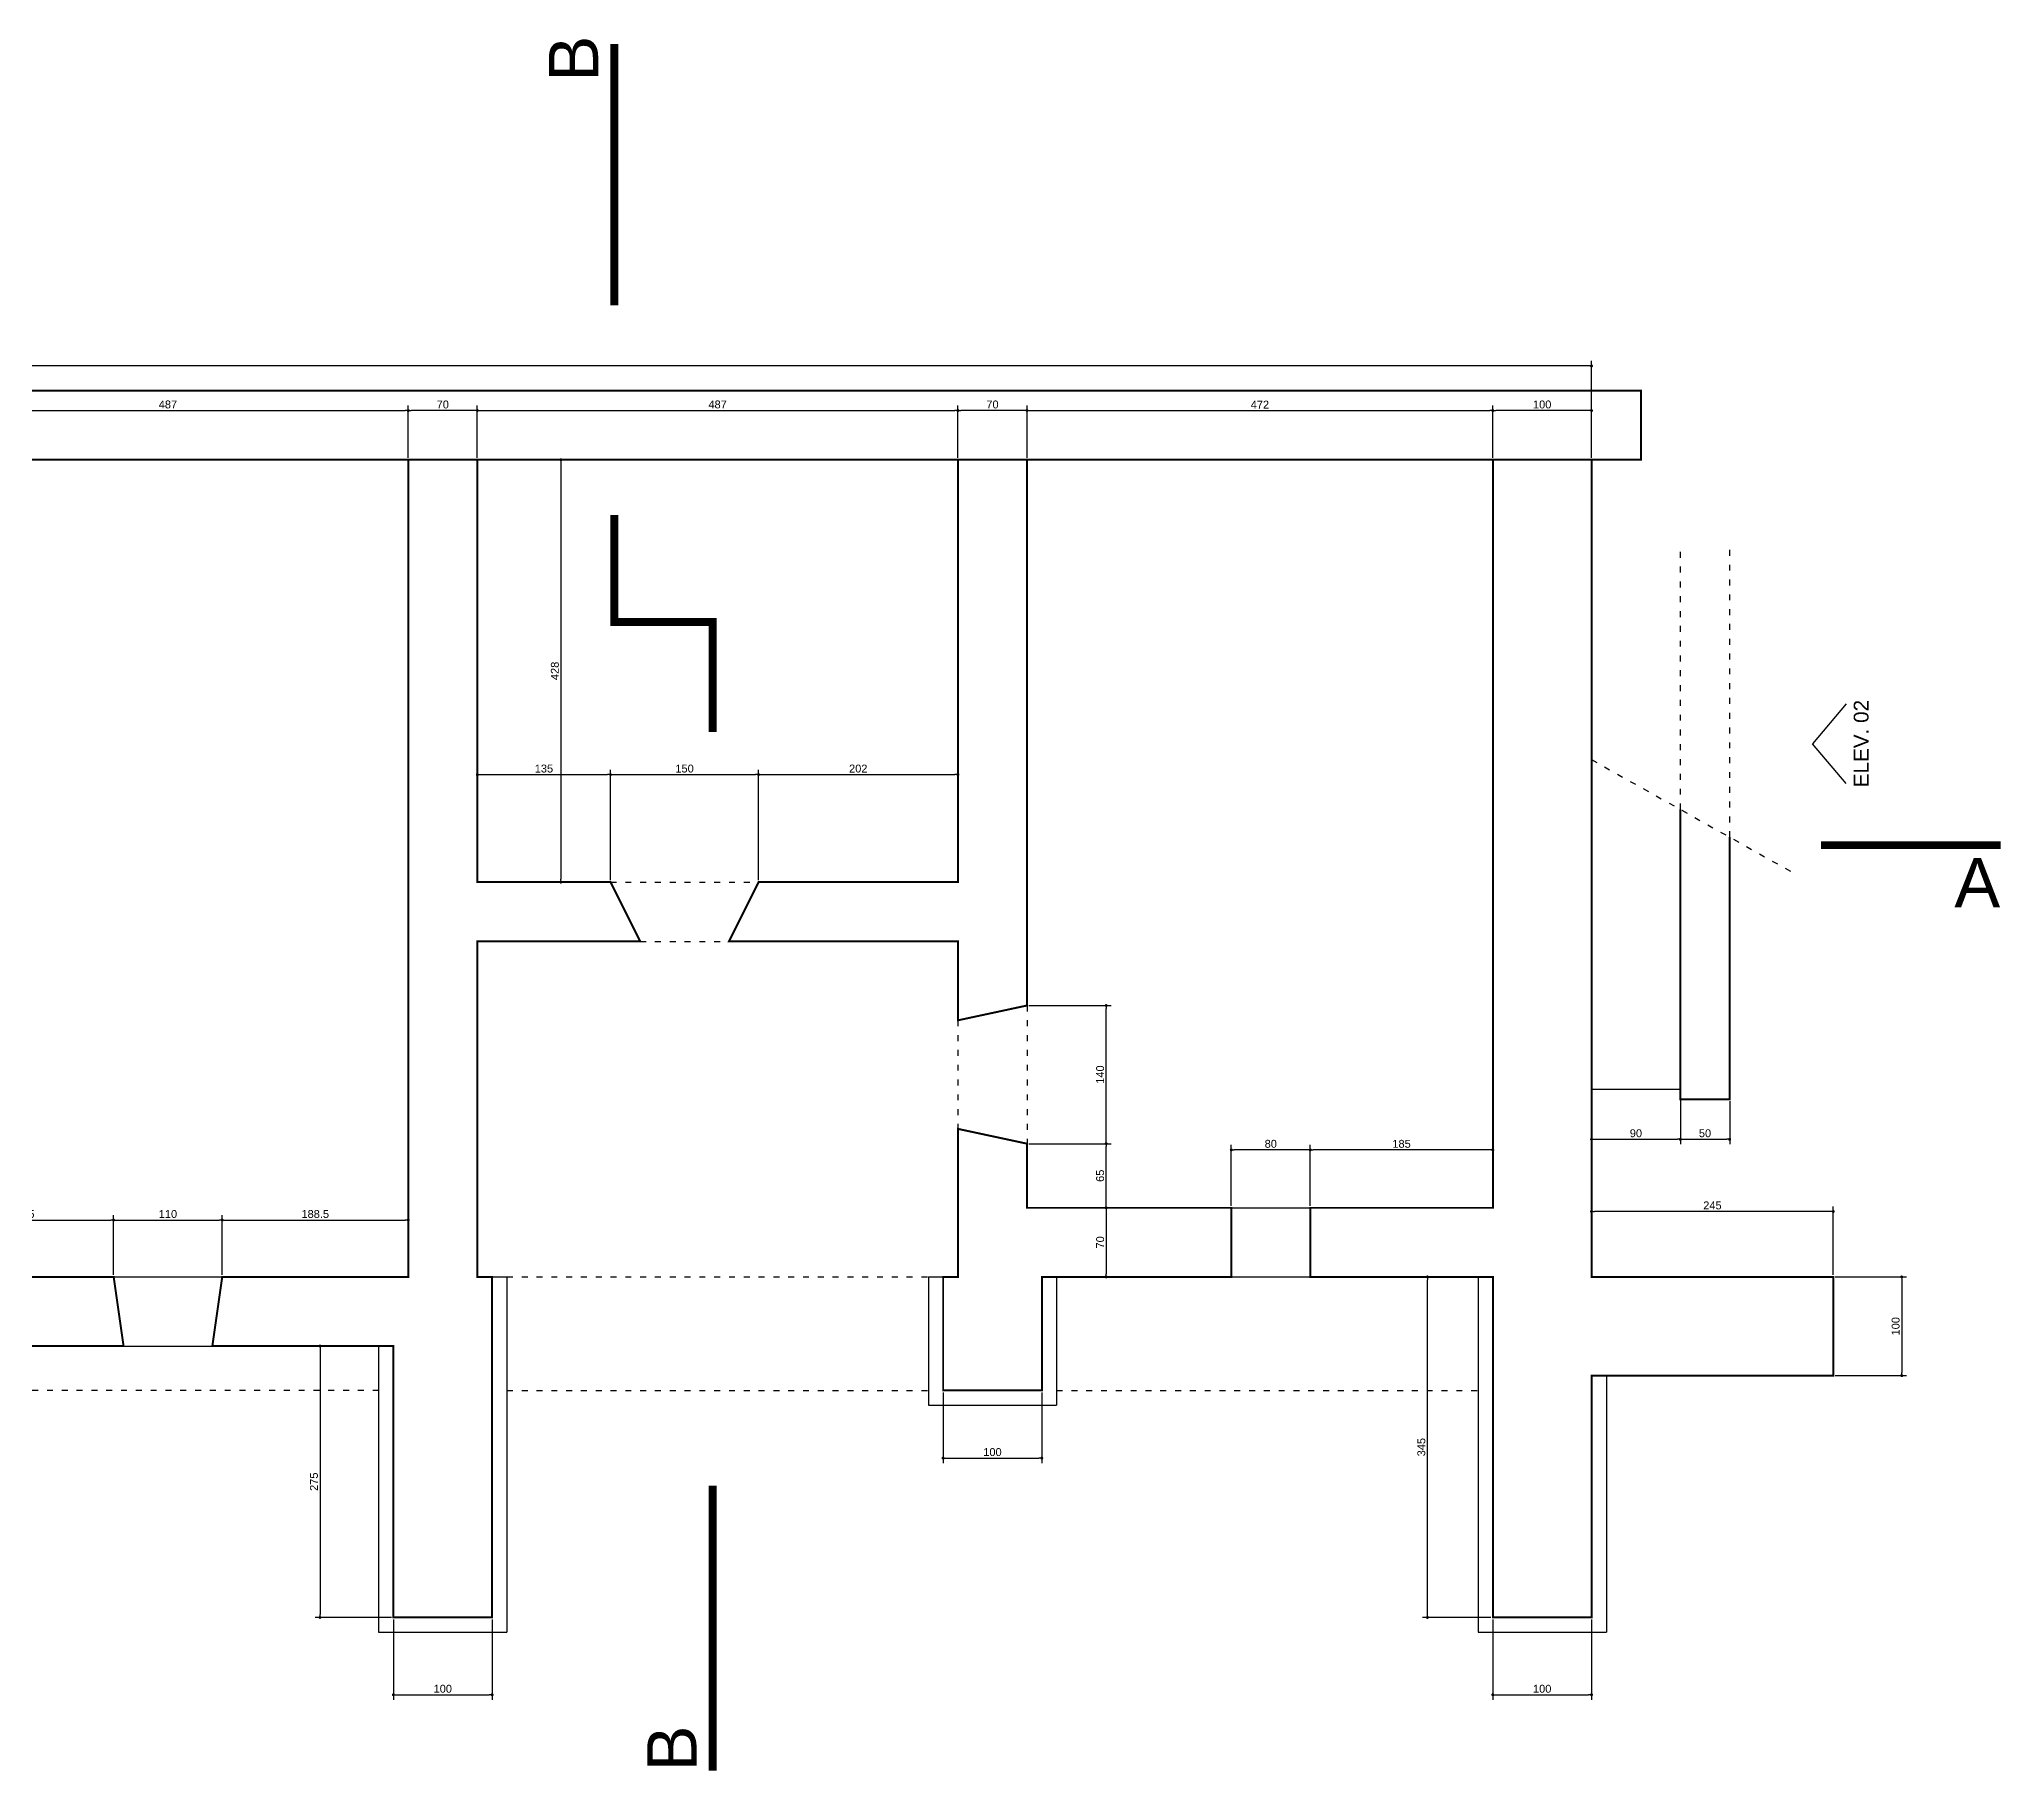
# Model space of a CAD drawing. Extents: x -6493 to 6606, y -1422 to 11651.
# Drawn here: x -693 to 1299, y -962 to 797 of the extents above; entities that cross this region are included whole.
import ezdxf

# ---------------------------------------------------------------- set-up
doc = ezdxf.new("R2010")
doc.units = 0
doc.header["$PDMODE"] = 35
doc.linetypes.add('ACAD_ISO03W100', pattern=[30, 12, -18])
doc.linetypes.add('CENTER2', pattern=[28.575, 19.05, -3.175, 3.175, -3.175])
doc.layers.get('0').update_dxf_attribs({"linetype": 'CONTINUOUS'})
doc.layers.get('DEFPOINTS').update_dxf_attribs({"linetype": 'CONTINUOUS'})
for name, color, linetype in [('COTA', 7, 'CONTINUOUS'), ('PAREDE', 7, 'CONTINUOUS'), ('PAREDE_FINA', 7, 'CONTINUOUS')]:
    doc.layers.add(name, color=color, linetype=linetype)
doc.styles.add('TEXTO', font='ARIAL.TTF')
doc.dimstyles.new('COTA', dxfattribs={"dimtxt": 8, "dimasz": 3, "dimexe": 5, "dimexo": 2, "dimgap": 2, "dimtad": 1, "dimdec": 1, "dimdsep": 46, "dimtxsty": 'TEXTO', "dimblk1": 'DOT', "dimblk2": 'DOT', "dimsah": 1, "dimcen": 0, "dimclrd": 256, "dimclre": 256, "dimclrt": 256, "dimadec": 0, "dimazin": 0, "dimtfac": 1, "dimtdec": 4, "dimtmove": 0, "dimatfit": 3, "dimldrblk": 'DOT', "dimfxl": 1, "dimtolj": 1, "dimtzin": 0, "dimarcsym": 0})

# ---------------------------------------------------------------- blocks, each defined once
blk = doc.blocks.new('_DOT')
at = {"color": 0, "linetype": 'ByBlock'}
blk.add_line((-0.5, 0), (-1, 0), dxfattribs=at)
at = {"color": 0, "linetype": 'ByBlock', "const_width": 0.5}
blk.add_lwpolyline([(-0.25, 0, 1), (0.25, 0, 1)], format="xyb", close=True, dxfattribs=at)
blk = doc.blocks.new('*D36')
at = {"layer": 'COTA', "lineweight": -2}
for p, q in [((-806, 372.6), (-806, 425.4)), ((-803, 420.4), (-322, 420.4)), ((-319, 372.6), (-319, 425.4))]:
    blk.add_line(p, q, dxfattribs=at)
at = {"layer": 'DEFPOINTS', "color": 0}
for p in [(-319, 420.4), (-806, 370.6), (-319, 370.6)]:
    blk.add_point(p, dxfattribs=at)
at = {"layer": 'COTA', "lineweight": -2, "xscale": 3, "yscale": 3, "zscale": 3, "rotation": 180}
blk.add_blockref('_DOT', (-806, 420.4), dxfattribs=at)
at = {"layer": 'COTA', "lineweight": -2, "xscale": 3, "yscale": 3, "zscale": 3}
blk.add_blockref('_DOT', (-319, 420.4), dxfattribs=at)
at = {"layer": 'COTA', "insert": (-562.5, 426.5), "char_height": 8, "attachment_point": 5, "style": 'TEXTO'}
blk.add_mtext('\\A1;487', dxfattribs=at)
blk = doc.blocks.new('*D35')
at = {"layer": 'COTA', "lineweight": -2}
for p, q in [((-319, 372.6), (-319, 425.4)), ((-252, 420.4), (-316, 420.4)), ((-249, 372.6), (-249, 425.4))]:
    blk.add_line(p, q, dxfattribs=at)
at = {"layer": 'DEFPOINTS', "color": 0}
for p in [(-319, 420.4), (-319, 370.6), (-249, 370.6)]:
    blk.add_point(p, dxfattribs=at)
at = {"layer": 'COTA', "lineweight": -2, "xscale": 3, "yscale": 3, "zscale": 3, "rotation": 180}
blk.add_blockref('_DOT', (-319, 420.4), dxfattribs=at)
at = {"layer": 'COTA', "lineweight": -2, "xscale": 3, "yscale": 3, "zscale": 3}
blk.add_blockref('_DOT', (-249, 420.4), dxfattribs=at)
at = {"layer": 'COTA', "insert": (-284, 426.5), "char_height": 8, "attachment_point": 5, "style": 'TEXTO'}
blk.add_mtext('\\A1;70', dxfattribs=at)
blk = doc.blocks.new('*D38')
at = {"layer": 'COTA', "lineweight": -2}
for p, q in [((238, 372.6), (238, 425.4)), ((305, 420.4), (241, 420.4)), ((308, 372.6), (308, 425.4))]:
    blk.add_line(p, q, dxfattribs=at)
at = {"layer": 'DEFPOINTS', "color": 0}
for p in [(238, 420.4), (238, 370.6), (308, 370.6)]:
    blk.add_point(p, dxfattribs=at)
at = {"layer": 'COTA', "lineweight": -2, "xscale": 3, "yscale": 3, "zscale": 3, "rotation": 180}
blk.add_blockref('_DOT', (238, 420.4), dxfattribs=at)
at = {"layer": 'COTA', "lineweight": -2, "xscale": 3, "yscale": 3, "zscale": 3}
blk.add_blockref('_DOT', (308, 420.4), dxfattribs=at)
at = {"layer": 'COTA', "insert": (273, 426.5), "char_height": 8, "attachment_point": 5, "style": 'TEXTO'}
blk.add_mtext('\\A1;70', dxfattribs=at)
blk = doc.blocks.new('*D37')
at = {"layer": 'COTA', "lineweight": -2}
for p, q in [((-249, 372.6), (-249, 425.4)), ((-246, 420.4), (235, 420.4)), ((238, 372.6), (238, 425.4))]:
    blk.add_line(p, q, dxfattribs=at)
at = {"layer": 'DEFPOINTS', "color": 0}
for p in [(238, 420.4), (-249, 370.6), (238, 370.6)]:
    blk.add_point(p, dxfattribs=at)
at = {"layer": 'COTA', "lineweight": -2, "xscale": 3, "yscale": 3, "zscale": 3, "rotation": 180}
blk.add_blockref('_DOT', (-249, 420.4), dxfattribs=at)
at = {"layer": 'COTA', "lineweight": -2, "xscale": 3, "yscale": 3, "zscale": 3}
blk.add_blockref('_DOT', (238, 420.4), dxfattribs=at)
at = {"layer": 'COTA', "insert": (-5.5, 426.5), "char_height": 8, "attachment_point": 5, "style": 'TEXTO'}
blk.add_mtext('\\A1;487', dxfattribs=at)
blk = doc.blocks.new('*D44')
at = {"layer": 'COTA', "lineweight": -2}
for p, q in [((-507.5, -455.4), (-507.5, -394.8)), ((-319, -455.4), (-319, -394.8)), ((-504.5, -399.8), (-322, -399.8))]:
    blk.add_line(p, q, dxfattribs=at)
at = {"layer": 'DEFPOINTS', "color": 0}
for p in [(-319, -399.8), (-507.5, -457.4), (-319, -457.4)]:
    blk.add_point(p, dxfattribs=at)
at = {"layer": 'COTA', "lineweight": -2, "xscale": 3, "yscale": 3, "zscale": 3, "rotation": 180}
blk.add_blockref('_DOT', (-507.5, -399.8), dxfattribs=at)
at = {"layer": 'COTA', "lineweight": -2, "xscale": 3, "yscale": 3, "zscale": 3}
blk.add_blockref('_DOT', (-319, -399.8), dxfattribs=at)
at = {"layer": 'COTA', "insert": (-413.2, -393.7), "char_height": 8, "attachment_point": 5, "style": 'TEXTO'}
blk.add_mtext('\\A1;188.5', dxfattribs=at)
blk = doc.blocks.new('*D43')
at = {"layer": 'COTA', "lineweight": -2}
for p, q in [((-617.5, -455.4), (-617.5, -394.8)), ((-507.5, -455.4), (-507.5, -394.8)), ((-614.5, -399.8), (-510.5, -399.8))]:
    blk.add_line(p, q, dxfattribs=at)
at = {"layer": 'DEFPOINTS', "color": 0}
for p in [(-507.5, -399.8), (-617.5, -457.4), (-507.5, -457.4)]:
    blk.add_point(p, dxfattribs=at)
at = {"layer": 'COTA', "lineweight": -2, "xscale": 3, "yscale": 3, "zscale": 3, "rotation": 180}
blk.add_blockref('_DOT', (-617.5, -399.8), dxfattribs=at)
at = {"layer": 'COTA', "lineweight": -2, "xscale": 3, "yscale": 3, "zscale": 3}
blk.add_blockref('_DOT', (-507.5, -399.8), dxfattribs=at)
at = {"layer": 'COTA', "insert": (-562.5, -393.7), "char_height": 8, "attachment_point": 5, "style": 'TEXTO'}
blk.add_mtext('\\A1;110', dxfattribs=at)
blk = doc.blocks.new('*D42')
at = {"layer": 'COTA', "lineweight": -2}
for p, q in [((-806, -455.4), (-806, -394.8)), ((-617.5, -455.4), (-617.5, -394.8)), ((-803, -399.8), (-620.5, -399.8))]:
    blk.add_line(p, q, dxfattribs=at)
at = {"layer": 'DEFPOINTS', "color": 0}
for p in [(-617.5, -399.8), (-806, -457.4), (-617.5, -457.4)]:
    blk.add_point(p, dxfattribs=at)
at = {"layer": 'COTA', "lineweight": -2, "xscale": 3, "yscale": 3, "zscale": 3, "rotation": 180}
blk.add_blockref('_DOT', (-806, -399.8), dxfattribs=at)
at = {"layer": 'COTA', "lineweight": -2, "xscale": 3, "yscale": 3, "zscale": 3}
blk.add_blockref('_DOT', (-617.5, -399.8), dxfattribs=at)
at = {"layer": 'COTA', "insert": (-711.7, -393.7), "char_height": 8, "attachment_point": 5, "style": 'TEXTO'}
blk.add_mtext('\\A1;188.5', dxfattribs=at)
blk = doc.blocks.new('*D45')
at = {"layer": 'COTA', "lineweight": -2}
for p, q in [((-336, -527.4), (-413.4, -527.4)), ((-408.4, -530.4), (-408.4, -799.4)), ((-336, -802.4), (-413.4, -802.4))]:
    blk.add_line(p, q, dxfattribs=at)
at = {"layer": 'DEFPOINTS', "color": 0}
for p in [(-334, -527.4), (-408.4, -802.4), (-334, -802.4)]:
    blk.add_point(p, dxfattribs=at)
at = {"layer": 'COTA', "lineweight": -2, "xscale": 3, "yscale": 3, "zscale": 3}
for p, rotation in [((-408.4, -527.4), 90), ((-408.4, -802.4), 270)]:
    blk.add_blockref('_DOT', p, dxfattribs=dict(at, rotation=rotation))
at = {"layer": 'COTA', "insert": (-414.5, -664.9), "char_height": 8, "attachment_point": 5, "rotation": 90, "style": 'TEXTO'}
blk.add_mtext('\\A1;275', dxfattribs=at)
blk = doc.blocks.new('*D48')
at = {"layer": 'COTA', "lineweight": -2}
for p, q in [((308, 372.6), (308, 425.4)), ((311, 420.4), (777, 420.4)), ((780, 372.6), (780, 425.4))]:
    blk.add_line(p, q, dxfattribs=at)
at = {"layer": 'DEFPOINTS', "color": 0}
for p in [(780, 420.4), (308, 370.6), (780, 370.6)]:
    blk.add_point(p, dxfattribs=at)
at = {"layer": 'COTA', "lineweight": -2, "xscale": 3, "yscale": 3, "zscale": 3, "rotation": 180}
blk.add_blockref('_DOT', (308, 420.4), dxfattribs=at)
at = {"layer": 'COTA', "lineweight": -2, "xscale": 3, "yscale": 3, "zscale": 3}
blk.add_blockref('_DOT', (780, 420.4), dxfattribs=at)
at = {"layer": 'COTA', "insert": (544, 426.4), "char_height": 8, "attachment_point": 5, "style": 'TEXTO'}
blk.add_mtext('\\A1;472', dxfattribs=at)
blk = doc.blocks.new('*D47')
at = {"layer": 'COTA', "lineweight": -2}
for p, q in [((780, 372.6), (780, 425.4)), ((877, 420.4), (783, 420.4)), ((880, 372.6), (880, 425.4))]:
    blk.add_line(p, q, dxfattribs=at)
at = {"layer": 'DEFPOINTS', "color": 0}
for p in [(780, 420.4), (780, 370.6), (880, 370.6)]:
    blk.add_point(p, dxfattribs=at)
at = {"layer": 'COTA', "lineweight": -2, "xscale": 3, "yscale": 3, "zscale": 3, "rotation": 180}
blk.add_blockref('_DOT', (780, 420.4), dxfattribs=at)
at = {"layer": 'COTA', "lineweight": -2, "xscale": 3, "yscale": 3, "zscale": 3}
blk.add_blockref('_DOT', (880, 420.4), dxfattribs=at)
at = {"layer": 'COTA', "insert": (830, 426.5), "char_height": 8, "attachment_point": 5, "style": 'TEXTO'}
blk.add_mtext('\\A1;100', dxfattribs=at)
blk = doc.blocks.new('*D49')
at = {"layer": 'COTA', "lineweight": -2}
for p, q in [((-247, 370.6), (-159.3, 370.6)), ((-164.3, 367.6), (-164.3, -54.4)), ((-247, -57.4), (-159.3, -57.4))]:
    blk.add_line(p, q, dxfattribs=at)
at = {"layer": 'DEFPOINTS', "color": 0}
for p in [(-249, 370.6), (-249, -57.4), (-164.3, -57.4)]:
    blk.add_point(p, dxfattribs=at)
at = {"layer": 'COTA', "lineweight": -2, "xscale": 3, "yscale": 3, "zscale": 3}
for p, rotation in [((-164.3, 370.6), 90), ((-164.3, -57.4), 270)]:
    blk.add_blockref('_DOT', p, dxfattribs=dict(at, rotation=rotation))
at = {"layer": 'COTA', "insert": (-170.4, 156.6), "char_height": 8, "attachment_point": 5, "rotation": 90, "style": 'TEXTO'}
blk.add_mtext('\\A1;428', dxfattribs=at)
blk = doc.blocks.new('*D50')
at = {"layer": 'COTA', "lineweight": -2}
for p, q in [((-249, -55.4), (-249, 56.5)), ((-246, 51.5), (-117, 51.5)), ((-114, -55.4), (-114, 56.5))]:
    blk.add_line(p, q, dxfattribs=at)
at = {"layer": 'DEFPOINTS', "color": 0}
for p in [(-114, 51.5), (-249, -57.4), (-114, -57.4)]:
    blk.add_point(p, dxfattribs=at)
at = {"layer": 'COTA', "lineweight": -2, "xscale": 3, "yscale": 3, "zscale": 3, "rotation": 180}
blk.add_blockref('_DOT', (-249, 51.5), dxfattribs=at)
at = {"layer": 'COTA', "lineweight": -2, "xscale": 3, "yscale": 3, "zscale": 3}
blk.add_blockref('_DOT', (-114, 51.5), dxfattribs=at)
at = {"layer": 'COTA', "insert": (-181.5, 57.6), "char_height": 8, "attachment_point": 5, "style": 'TEXTO'}
blk.add_mtext('\\A1;135', dxfattribs=at)
blk = doc.blocks.new('*D51')
at = {"layer": 'COTA', "lineweight": -2}
for p, q in [((-114, -55.4), (-114, 56.5)), ((-111, 51.5), (33, 51.5)), ((36, -55.4), (36, 56.5))]:
    blk.add_line(p, q, dxfattribs=at)
at = {"layer": 'DEFPOINTS', "color": 0}
for p in [(36, 51.5), (-114, -57.4), (36, -57.4)]:
    blk.add_point(p, dxfattribs=at)
at = {"layer": 'COTA', "lineweight": -2, "xscale": 3, "yscale": 3, "zscale": 3, "rotation": 180}
blk.add_blockref('_DOT', (-114, 51.5), dxfattribs=at)
at = {"layer": 'COTA', "lineweight": -2, "xscale": 3, "yscale": 3, "zscale": 3}
blk.add_blockref('_DOT', (36, 51.5), dxfattribs=at)
at = {"layer": 'COTA', "insert": (-39, 57.6), "char_height": 8, "attachment_point": 5, "style": 'TEXTO'}
blk.add_mtext('\\A1;150', dxfattribs=at)
blk = doc.blocks.new('*D52')
at = {"layer": 'COTA', "lineweight": -2}
for p, q in [((36, -55.4), (36, 56.5)), ((39, 51.5), (235, 51.5)), ((238, -55.4), (238, 56.5))]:
    blk.add_line(p, q, dxfattribs=at)
at = {"layer": 'DEFPOINTS', "color": 0}
for p in [(238, 51.5), (36, -57.4), (238, -57.4)]:
    blk.add_point(p, dxfattribs=at)
at = {"layer": 'COTA', "lineweight": -2, "xscale": 3, "yscale": 3, "zscale": 3, "rotation": 180}
blk.add_blockref('_DOT', (36, 51.5), dxfattribs=at)
at = {"layer": 'COTA', "lineweight": -2, "xscale": 3, "yscale": 3, "zscale": 3}
blk.add_blockref('_DOT', (238, 51.5), dxfattribs=at)
at = {"layer": 'COTA', "insert": (137, 57.6), "char_height": 8, "attachment_point": 5, "style": 'TEXTO'}
blk.add_mtext('\\A1;202', dxfattribs=at)
blk = doc.blocks.new('*D53')
at = {"layer": 'COTA', "lineweight": -2}
for p, q in [((310, -322.4), (393.2, -322.4)), ((388.2, -384.4), (388.2, -325.4)), ((310, -387.4), (393.2, -387.4))]:
    blk.add_line(p, q, dxfattribs=at)
at = {"layer": 'DEFPOINTS', "color": 0}
for p in [(308, -322.4), (388.2, -322.4), (308, -387.4)]:
    blk.add_point(p, dxfattribs=at)
at = {"layer": 'COTA', "lineweight": -2, "xscale": 3, "yscale": 3, "zscale": 3}
for p, rotation in [((388.2, -322.4), 90), ((388.2, -387.4), 270)]:
    blk.add_blockref('_DOT', p, dxfattribs=dict(at, rotation=rotation))
at = {"layer": 'COTA', "insert": (382.1, -354.9), "char_height": 8, "attachment_point": 5, "rotation": 90, "style": 'TEXTO'}
blk.add_mtext('\\A1;65', dxfattribs=at)
blk = doc.blocks.new('*D54')
at = {"layer": 'COTA', "lineweight": -2}
for p, q in [((310, -182.4), (393.2, -182.4)), ((388.2, -319.4), (388.2, -185.4)), ((310, -322.4), (393.2, -322.4))]:
    blk.add_line(p, q, dxfattribs=at)
at = {"layer": 'DEFPOINTS', "color": 0}
for p in [(308, -182.4), (388.2, -182.4), (308, -322.4)]:
    blk.add_point(p, dxfattribs=at)
at = {"layer": 'COTA', "lineweight": -2, "xscale": 3, "yscale": 3, "zscale": 3}
for p, rotation in [((388.2, -182.4), 90), ((388.2, -322.4), 270)]:
    blk.add_blockref('_DOT', p, dxfattribs=dict(at, rotation=rotation))
at = {"layer": 'COTA', "insert": (382.1, -252.4), "char_height": 8, "attachment_point": 5, "rotation": 90, "style": 'TEXTO'}
blk.add_mtext('\\A1;140', dxfattribs=at)
blk = doc.blocks.new('*D55')
at = {"layer": 'COTA', "lineweight": -2}
for p, q in [((310, -387.4), (393.2, -387.4)), ((388.2, -390.4), (388.2, -454.4)), ((325, -457.4), (393.2, -457.4))]:
    blk.add_line(p, q, dxfattribs=at)
at = {"layer": 'DEFPOINTS', "color": 0}
for p in [(308, -387.4), (323, -457.4), (388.2, -457.4)]:
    blk.add_point(p, dxfattribs=at)
at = {"layer": 'COTA', "lineweight": -2, "xscale": 3, "yscale": 3, "zscale": 3}
for p, rotation in [((388.2, -387.4), 90), ((388.2, -457.4), 270)]:
    blk.add_blockref('_DOT', p, dxfattribs=dict(at, rotation=rotation))
at = {"layer": 'COTA', "insert": (382.1, -422.4), "char_height": 8, "attachment_point": 5, "rotation": 90, "style": 'TEXTO'}
blk.add_mtext('\\A1;70', dxfattribs=at)
blk = doc.blocks.new('*D56')
at = {"layer": 'COTA', "lineweight": -2}
for p, q in [((778, -457.4), (708.7, -457.4)), ((713.7, -799.4), (713.7, -460.4)), ((778, -802.4), (708.7, -802.4))]:
    blk.add_line(p, q, dxfattribs=at)
at = {"layer": 'DEFPOINTS', "color": 0}
for p in [(713.7, -457.4), (780, -457.4), (780, -802.4)]:
    blk.add_point(p, dxfattribs=at)
at = {"layer": 'COTA', "lineweight": -2, "xscale": 3, "yscale": 3, "zscale": 3}
for p, rotation in [((713.7, -457.4), 90), ((713.7, -802.4), 270)]:
    blk.add_blockref('_DOT', p, dxfattribs=dict(at, rotation=rotation))
at = {"layer": 'COTA', "insert": (707.6, -629.9), "char_height": 8, "attachment_point": 5, "rotation": 90, "style": 'TEXTO'}
blk.add_mtext('\\A1;345', dxfattribs=at)
blk = doc.blocks.new('*D57')
at = {"layer": 'COTA', "lineweight": -2}
for p, q in [((880, -455.4), (880, -386.1)), ((1122, -391.1), (883, -391.1)), ((1125, -455.4), (1125, -386.1))]:
    blk.add_line(p, q, dxfattribs=at)
at = {"layer": 'DEFPOINTS', "color": 0}
for p in [(880, -391.1), (880, -457.4), (1125, -457.4)]:
    blk.add_point(p, dxfattribs=at)
at = {"layer": 'COTA', "lineweight": -2, "xscale": 3, "yscale": 3, "zscale": 3, "rotation": 180}
blk.add_blockref('_DOT', (880, -391.1), dxfattribs=at)
at = {"layer": 'COTA', "lineweight": -2, "xscale": 3, "yscale": 3, "zscale": 3}
blk.add_blockref('_DOT', (1125, -391.1), dxfattribs=at)
at = {"layer": 'COTA', "insert": (1002.5, -385), "char_height": 8, "attachment_point": 5, "style": 'TEXTO'}
blk.add_mtext('\\A1;245', dxfattribs=at)
blk = doc.blocks.new('*D58')
at = {"layer": 'COTA', "lineweight": -2}
for p, q in [((1127, -457.4), (1199.3, -457.4)), ((1194.3, -460.4), (1194.3, -554.4)), ((1127, -557.4), (1199.3, -557.4))]:
    blk.add_line(p, q, dxfattribs=at)
at = {"layer": 'DEFPOINTS', "color": 0}
for p in [(1125, -457.4), (1125, -557.4), (1194.3, -557.4)]:
    blk.add_point(p, dxfattribs=at)
at = {"layer": 'COTA', "lineweight": -2, "xscale": 3, "yscale": 3, "zscale": 3}
for p, rotation in [((1194.3, -457.4), 90), ((1194.3, -557.4), 270)]:
    blk.add_blockref('_DOT', p, dxfattribs=dict(at, rotation=rotation))
at = {"layer": 'COTA', "insert": (1188.2, -507.4), "char_height": 8, "attachment_point": 5, "rotation": 90, "style": 'TEXTO'}
blk.add_mtext('\\A1;100', dxfattribs=at)
blk = doc.blocks.new('*D59')
at = {"layer": 'COTA', "lineweight": -2}
for p, q in [((595, -385.4), (595, -323.7)), ((777, -328.7), (598, -328.7)), ((780, -385.4), (780, -323.7))]:
    blk.add_line(p, q, dxfattribs=at)
at = {"layer": 'DEFPOINTS', "color": 0}
for p in [(595, -328.7), (595, -387.4), (780, -387.4)]:
    blk.add_point(p, dxfattribs=at)
at = {"layer": 'COTA', "lineweight": -2, "xscale": 3, "yscale": 3, "zscale": 3, "rotation": 180}
blk.add_blockref('_DOT', (595, -328.7), dxfattribs=at)
at = {"layer": 'COTA', "lineweight": -2, "xscale": 3, "yscale": 3, "zscale": 3}
blk.add_blockref('_DOT', (780, -328.7), dxfattribs=at)
at = {"layer": 'COTA', "insert": (687.5, -322.6), "char_height": 8, "attachment_point": 5, "style": 'TEXTO'}
blk.add_mtext('\\A1;185', dxfattribs=at)
blk = doc.blocks.new('*D60')
at = {"layer": 'COTA', "lineweight": -2}
for p, q in [((515, -385.4), (515, -323.7)), ((592, -328.7), (518, -328.7)), ((595, -385.4), (595, -323.7))]:
    blk.add_line(p, q, dxfattribs=at)
at = {"layer": 'DEFPOINTS', "color": 0}
for p in [(515, -328.7), (515, -387.4), (595, -387.4)]:
    blk.add_point(p, dxfattribs=at)
at = {"layer": 'COTA', "lineweight": -2, "xscale": 3, "yscale": 3, "zscale": 3, "rotation": 180}
blk.add_blockref('_DOT', (515, -328.7), dxfattribs=at)
at = {"layer": 'COTA', "lineweight": -2, "xscale": 3, "yscale": 3, "zscale": 3}
blk.add_blockref('_DOT', (595, -328.7), dxfattribs=at)
at = {"layer": 'COTA', "insert": (555, -322.6), "char_height": 8, "attachment_point": 5, "style": 'TEXTO'}
blk.add_mtext('\\A1;80', dxfattribs=at)
blk = doc.blocks.new('*D61')
at = {"layer": 'COTA', "lineweight": -2}
for p, q in [((-5904, 372.6), (-5904, 470.6)), ((877, 465.6), (-5901, 465.6)), ((880, 372.6), (880, 470.6))]:
    blk.add_line(p, q, dxfattribs=at)
at = {"layer": 'DEFPOINTS', "color": 0}
for p in [(-5904, 465.6), (-5904, 370.6), (880, 370.6)]:
    blk.add_point(p, dxfattribs=at)
at = {"layer": 'COTA', "lineweight": -2, "xscale": 3, "yscale": 3, "zscale": 3, "rotation": 180}
blk.add_blockref('_DOT', (-5904, 465.6), dxfattribs=at)
at = {"layer": 'COTA', "lineweight": -2, "xscale": 3, "yscale": 3, "zscale": 3}
blk.add_blockref('_DOT', (880, 465.6), dxfattribs=at)
at = {"layer": 'COTA', "insert": (-2512, 471.7), "char_height": 8, "attachment_point": 5, "style": 'TEXTO'}
blk.add_mtext('\\A1;6784', dxfattribs=at)
blk = doc.blocks.new('*D62')
at = {"layer": 'COTA', "lineweight": -2}
for p, q in [((880, -269.4), (880, -323)), ((970, -269.4), (970, -323)), ((883, -318), (967, -318))]:
    blk.add_line(p, q, dxfattribs=at)
at = {"layer": 'DEFPOINTS', "color": 0}
for p in [(880, -267.4), (970, -267.4), (970, -318)]:
    blk.add_point(p, dxfattribs=at)
at = {"layer": 'COTA', "lineweight": -2, "xscale": 3, "yscale": 3, "zscale": 3, "rotation": 180}
blk.add_blockref('_DOT', (880, -318), dxfattribs=at)
at = {"layer": 'COTA', "lineweight": -2, "xscale": 3, "yscale": 3, "zscale": 3}
blk.add_blockref('_DOT', (970, -318), dxfattribs=at)
at = {"layer": 'COTA', "insert": (925, -311.9), "char_height": 8, "attachment_point": 5, "style": 'TEXTO'}
blk.add_mtext('\\A1;90', dxfattribs=at)
blk = doc.blocks.new('*D63')
at = {"layer": 'COTA', "lineweight": -2}
for p, q in [((970, -279.4), (970, -323)), ((1020, -279.4), (1020, -323)), ((973, -318), (1017, -318))]:
    blk.add_line(p, q, dxfattribs=at)
at = {"layer": 'DEFPOINTS', "color": 0}
for p in [(970, -277.4), (1020, -277.4), (1020, -318)]:
    blk.add_point(p, dxfattribs=at)
at = {"layer": 'COTA', "lineweight": -2, "xscale": 3, "yscale": 3, "zscale": 3, "rotation": 180}
blk.add_blockref('_DOT', (970, -318), dxfattribs=at)
at = {"layer": 'COTA', "lineweight": -2, "xscale": 3, "yscale": 3, "zscale": 3}
blk.add_blockref('_DOT', (1020, -318), dxfattribs=at)
at = {"layer": 'COTA', "insert": (995, -311.9), "char_height": 8, "attachment_point": 5, "style": 'TEXTO'}
blk.add_mtext('\\A1;50', dxfattribs=at)
blk = doc.blocks.new('*D342')
at = {"layer": 'COTA', "lineweight": -2}
for p, q in [((-334, -804.4), (-334, -885.8)), ((-234, -804.4), (-234, -885.8)), ((-331, -880.8), (-237, -880.8))]:
    blk.add_line(p, q, dxfattribs=at)
at = {"layer": 'DEFPOINTS', "color": 0}
for p in [(-334, -802.4), (-234, -802.4), (-234, -880.8)]:
    blk.add_point(p, dxfattribs=at)
at = {"layer": 'COTA', "lineweight": -2, "xscale": 3, "yscale": 3, "zscale": 3, "rotation": 180}
blk.add_blockref('_DOT', (-334, -880.8), dxfattribs=at)
at = {"layer": 'COTA', "lineweight": -2, "xscale": 3, "yscale": 3, "zscale": 3}
blk.add_blockref('_DOT', (-234, -880.8), dxfattribs=at)
at = {"layer": 'COTA', "insert": (-284, -874.7), "char_height": 8, "attachment_point": 5, "style": 'TEXTO'}
blk.add_mtext('\\A1;100', dxfattribs=at)
blk = doc.blocks.new('*D343')
at = {"layer": 'COTA', "lineweight": -2}
for p, q in [((780, -804.4), (780, -885.8)), ((880, -804.4), (880, -885.8)), ((783, -880.8), (877, -880.8))]:
    blk.add_line(p, q, dxfattribs=at)
at = {"layer": 'DEFPOINTS', "color": 0}
for p in [(780, -802.4), (880, -802.4), (880, -880.8)]:
    blk.add_point(p, dxfattribs=at)
at = {"layer": 'COTA', "lineweight": -2, "xscale": 3, "yscale": 3, "zscale": 3, "rotation": 180}
blk.add_blockref('_DOT', (780, -880.8), dxfattribs=at)
at = {"layer": 'COTA', "lineweight": -2, "xscale": 3, "yscale": 3, "zscale": 3}
blk.add_blockref('_DOT', (880, -880.8), dxfattribs=at)
at = {"layer": 'COTA', "insert": (830, -874.7), "char_height": 8, "attachment_point": 5, "style": 'TEXTO'}
blk.add_mtext('\\A1;100', dxfattribs=at)
blk = doc.blocks.new('*D344')
at = {"layer": 'COTA', "lineweight": -2}
for p, q in [((223, -574.4), (223, -646)), ((323, -574.4), (323, -646)), ((226, -641), (320, -641))]:
    blk.add_line(p, q, dxfattribs=at)
at = {"layer": 'DEFPOINTS', "color": 0}
for p in [(223, -572.4), (323, -572.4), (323, -641)]:
    blk.add_point(p, dxfattribs=at)
at = {"layer": 'COTA', "lineweight": -2, "xscale": 3, "yscale": 3, "zscale": 3, "rotation": 180}
blk.add_blockref('_DOT', (223, -641), dxfattribs=at)
at = {"layer": 'COTA', "lineweight": -2, "xscale": 3, "yscale": 3, "zscale": 3}
blk.add_blockref('_DOT', (323, -641), dxfattribs=at)
at = {"layer": 'COTA', "insert": (273, -634.9), "char_height": 8, "attachment_point": 5, "style": 'TEXTO'}
blk.add_mtext('\\A1;100', dxfattribs=at)

msp = doc.modelspace()

# ---------------------------------------------------------------- linework, layer by layer
at = {"layer": 'PAREDE', "const_width": 2}
for points in [[(-5953.97, 370.58), (930.03, 370.58), (930.03, 440.58), (-5953.97, 440.58)], [(238.03, -307.42), (308.03, -322.42), (308.03, -387.42), (515.03, -387.42), (515.03, -457.42), (323.03, -457.42), (323.03, -572.42), (223.03, -572.42), (223.03, -457.42), (238.03, -457.42)], [(-1074.47, -527.42), (-1064.47, -457.42), (-617.47, -457.42), (-607.47, -527.42), (-790.97, -527.42), (-790.97, -572.42), (-890.97, -572.42), (-890.97, -527.42)]]:
    msp.add_lwpolyline(points, close=True, dxfattribs=at)
for points in [[(-248.97, 370.58), (-248.97, -57.42), (-113.97, -57.42), (-83.97, -117.42), (-248.97, -117.42), (-248.97, -457.42), (-233.97, -457.42), (-233.97, -802.42), (-333.97, -802.42), (-333.97, -527.42), (-517.47, -527.42), (-507.47, -457.42), (-318.97, -457.42), (-318.97, 370.58)], [(308.03, 370.58), (308.03, -182.42), (238.03, -197.42), (238.03, -117.42), (6.03, -117.42), (36.03, -57.42), (238.03, -57.42), (238.03, 370.58)], [(880.03, 370.58), (880.03, -457.42), (1125.03, -457.42), (1125.03, -557.42), (880.03, -557.42), (880.03, -802.42), (780.03, -802.42), (780.03, -457.42), (595.03, -457.42), (595.03, -387.42), (780.03, -387.42), (780.03, 370.58)], [(1020.03, -11.84), (1020.03, -277.42), (970.03, -277.42), (970.03, 16.21)]]:
    msp.add_lwpolyline(points, dxfattribs=at)
at = {"layer": 'PAREDE_FINA', "linetype": 'CENTER2', "ltscale": 3, "const_width": 8}
for points in [[(-110.16, 526.85), (-110.16, 791.85)], [(1112.65, -19.92), (1294.66, -19.92)], [(-10.5, -957.73), (-10.5, -668.96)]]:
    msp.add_lwpolyline(points, dxfattribs=at)
at = {"layer": 'PAREDE_FINA', "linetype": 'CENTER2', "ltscale": 3}
msp.add_lwpolyline([(-10.5, 94.85, 8, 8, 0), (-10.5, 206.04, 8, 8, 0), (-110.16, 206.04, 8, 8, 0), (-110.16, 314.71, 0, 0, 0)], format="xyseb", dxfattribs=at)
at = {"layer": 'PAREDE_FINA', "linetype": 'ACAD_ISO03W100', "ltscale": 0.5}
for points in [[(970.03, 16.21), (970.03, 285.6)], [(1020.03, -11.84), (1020.03, 285.6)], [(880.03, 66.71), (1083.48, -47.44)], [(-113.97, -57.42), (36.03, -57.42)], [(-83.97, -117.42), (6.03, -117.42)], [(238.03, -197.42), (238.03, -307.42)], [(308.03, -182.42), (308.03, -322.42)], [(-218.97, -457.42), (208.03, -457.42)], [(-348.97, -572.42), (-775.97, -572.42)], [(-218.97, -572.42), (208.03, -572.42)], [(338.03, -572.42), (765.03, -572.42)]]:
    msp.add_lwpolyline(points, dxfattribs=at)
at = {"layer": 'PAREDE_FINA'}
for points in [[(1138.11, 123.33), (1103.94, 82.85)], [(1138.11, 42.37), (1103.94, 82.85)], [(970.03, -267.42), (880.03, -267.42)], [(515.03, -387.42), (595.03, -387.42)], [(-617.47, -457.42), (-507.47, -457.42)], [(-233.97, -457.42), (-218.97, -457.42)], [(-218.97, -457.42), (-218.97, -817.42)], [(208.03, -457.42), (208.03, -587.42)], [(208.03, -457.42), (223.03, -457.42)], [(338.03, -457.42), (338.03, -587.42)], [(515.03, -457.42), (595.03, -457.42)], [(765.03, -457.42), (765.03, -817.42)], [(-607.47, -527.42), (-517.47, -527.42)], [(-348.97, -527.42), (-348.97, -817.42)], [(895.03, -557.42), (895.03, -817.42)], [(208.03, -587.42), (338.03, -587.42)], [(-348.97, -817.42), (-218.97, -817.42)], [(765.03, -817.42), (895.03, -817.42)]]:
    msp.add_lwpolyline(points, dxfattribs=at)

# ---------------------------------------------------------------- texts
at = {"layer": 'PAREDE_FINA', "style": 'TEXTO'}
for p in [(-126.51, 753.61), (-26.85, -958.48)]:
    msp.add_text('B', height=50, rotation=90, dxfattribs=at).set_placement(p)
at = {"layer": 'PAREDE_FINA', "style": 'TEXTO', "text_generation_flag": 6}
msp.add_text('ELEV. 02', height=15, rotation=270, dxfattribs=at).set_placement((1160.71, 38.69))
at = {"layer": 'PAREDE_FINA', "style": 'TEXTO'}
msp.add_text('A', height=50, dxfattribs=at).set_placement((1247.58, -83.08))

# ---------------------------------------------------------------- dimensions: what is measured, and where the dimension line sits
at = {"layer": 'COTA'}
for base, p1, p2, picture, middle in [((-5903.97, 465.63), (880.03, 370.58), (-5903.97, 370.58), '*D61', (-2511.97, 471.71)), ((-318.97, 420.41), (-805.97, 370.58), (-318.97, 370.58), '*D36', (-562.47, 426.5)), ((-318.97, 420.41), (-248.97, 370.58), (-318.97, 370.58), '*D35', (-283.97, 426.5)), ((238.03, 420.41), (-248.97, 370.58), (238.03, 370.58), '*D37', (-5.47, 426.5)), ((238.03, 420.41), (308.03, 370.58), (238.03, 370.58), '*D38', (273.03, 426.5)), ((780.03, 420.41), (308.03, 370.58), (780.03, 370.58), '*D48', (544.03, 426.43)), ((780.03, 420.41), (880.03, 370.58), (780.03, 370.58), '*D47', (830.03, 426.5)), ((-113.97, 51.47), (-248.97, -57.42), (-113.97, -57.42), '*D50', (-181.47, 57.55)), ((36.03, 51.47), (-113.97, -57.42), (36.03, -57.42), '*D51', (-38.97, 57.55)), ((238.03, 51.47), (36.03, -57.42), (238.03, -57.42), '*D52', (137.03, 57.55)), ((970.03, -318.02), (880.03, -267.42), (970.03, -267.42), '*D62', (925.03, -311.93)), ((1020.03, -318.02), (970.03, -277.42), (1020.03, -277.42), '*D63', (995.03, -311.93)), ((515.03, -328.69), (595.03, -387.42), (515.03, -387.42), '*D60', (555.03, -322.61)), ((595.03, -328.69), (780.03, -387.42), (595.03, -387.42), '*D59', (687.53, -322.61)), ((-617.47, -399.79), (-805.97, -457.42), (-617.47, -457.42), '*D42', (-711.72, -393.7)), ((-507.47, -399.79), (-617.47, -457.42), (-507.47, -457.42), '*D43', (-562.47, -393.7)), ((-318.97, -399.79), (-507.47, -457.42), (-318.97, -457.42), '*D44', (-413.22, -393.7)), ((880.03, -391.11), (1125.03, -457.42), (880.03, -457.42), '*D57', (1002.53, -385.02)), ((323.03, -640.96), (223.03, -572.42), (323.03, -572.42), '*D344', (273.03, -634.87)), ((-233.97, -880.83), (-333.97, -802.42), (-233.97, -802.42), '*D342', (-283.97, -874.74)), ((880.03, -880.83), (780.03, -802.42), (880.03, -802.42), '*D343', (830.03, -874.74))]:
    dim = msp.add_linear_dim(base=base, p1=p1, p2=p2, dimstyle='COTA', dxfattribs=at)
    dim.commit()
    dim.dimension.update_dxf_attribs({"geometry": picture, "text_midpoint": middle})
for base, p1, p2, picture, middle in [((-164.3, -57.42), (-248.97, 370.58), (-248.97, -57.42), '*D49', (-170.38, 156.58)), ((388.21, -182.42), (308.03, -322.42), (308.03, -182.42), '*D54', (382.13, -252.42)), ((388.21, -322.42), (308.03, -387.42), (308.03, -322.42), '*D53', (382.13, -354.92)), ((388.21, -457.42), (308.03, -387.42), (323.03, -457.42), '*D55', (382.13, -422.42)), ((713.66, -457.42), (780.03, -802.42), (780.03, -457.42), '*D56', (707.58, -629.92)), ((1194.27, -557.42), (1125.03, -457.42), (1125.03, -557.42), '*D58', (1188.18, -507.42)), ((-408.43, -802.42), (-333.97, -527.42), (-333.97, -802.42), '*D45', (-414.52, -664.92))]:
    dim = msp.add_linear_dim(base=base, p1=p1, p2=p2, angle=90, dimstyle='COTA', dxfattribs=at)
    dim.commit()
    dim.dimension.update_dxf_attribs({"geometry": picture, "text_midpoint": middle})

doc.saveas('drawing.dxf')
